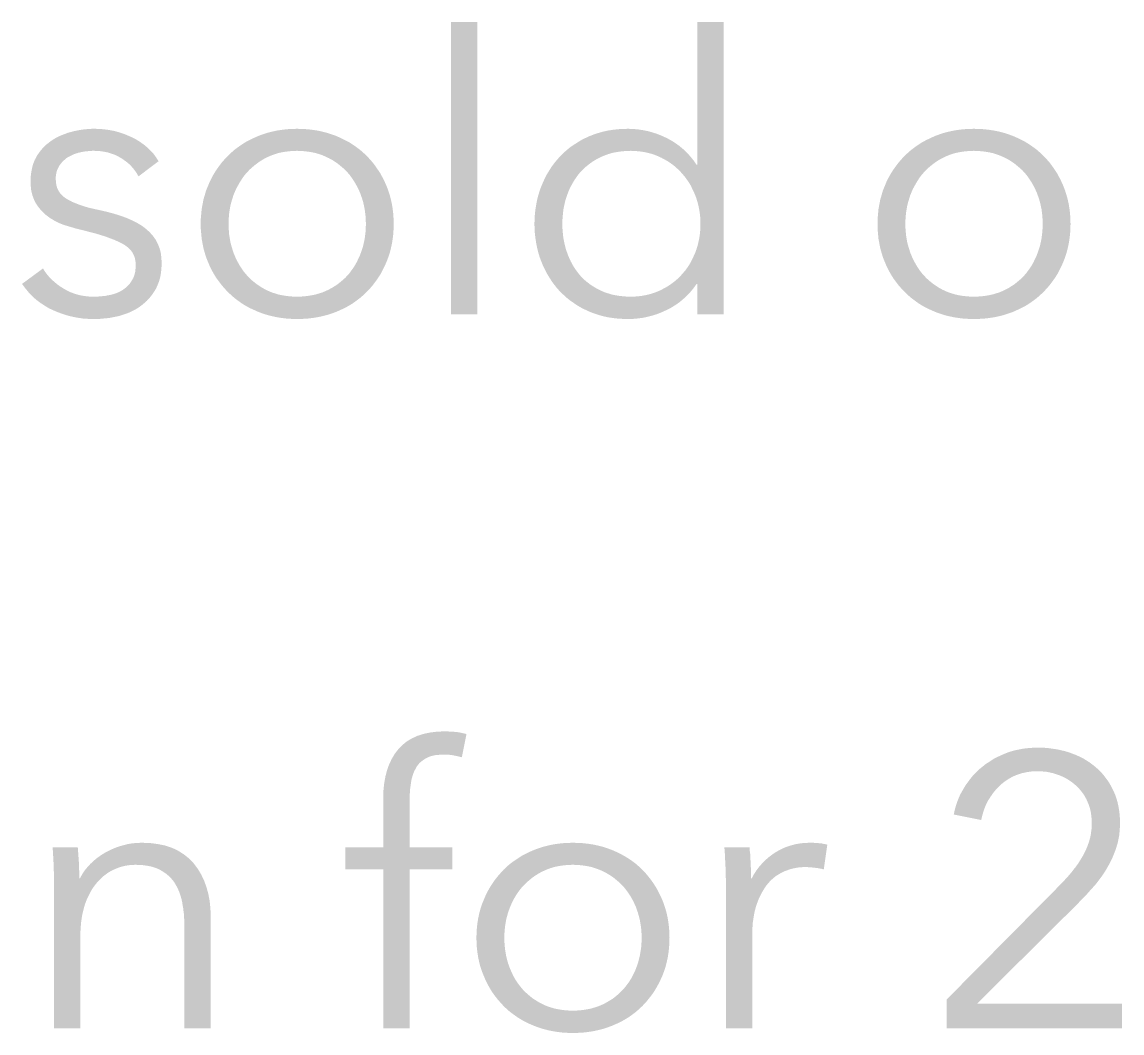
# Model space of a CAD drawing. Header units: millimetres. Extents: x 4 to 66.9, y 4 to 45.8.
# Drawn here: x 44.24 to 51.64, y 18.17 to 24.97 of the extents above; entities that cross this region are included whole.
import ezdxf

# ---------------------------------------------------------------- set-up
doc = ezdxf.new("R2010")
doc.units = ezdxf.units.MM
doc.layers.add('RASTER', color=7, linetype='Continuous')

msp = doc.modelspace()

# ---------------------------------------------------------------- hatches: boundary and pattern name
at = {"layer": 'RASTER'}
for points in [[(47.305, 23), (47.128, 23), (47.128, 24.966), (47.305, 24.966)], [(45.027, 23.928), (45.017, 23.947), (45.005, 23.964), (44.992, 23.981), (44.978, 23.997), (44.963, 24.012), (44.946, 24.026), (44.928, 24.039), (44.909, 24.052), (44.889, 24.063), (44.868, 24.073), (44.846, 24.081), (44.824, 24.088), (44.801, 24.093), (44.777, 24.097), (44.753, 24.099), (44.728, 24.1), (44.716, 24.1), (44.705, 24.099), (44.693, 24.098), (44.681, 24.097), (44.67, 24.096), (44.658, 24.094), (44.646, 24.092), (44.634, 24.089), (44.623, 24.087), (44.612, 24.083), (44.601, 24.08), (44.59, 24.076), (44.58, 24.071), (44.57, 24.066), (44.56, 24.061), (44.551, 24.056), (44.542, 24.05), (44.534, 24.043), (44.526, 24.036), (44.518, 24.029), (44.511, 24.021), (44.505, 24.013), (44.498, 24.005), (44.493, 23.996), (44.488, 23.986), (44.483, 23.977), (44.479, 23.967), (44.476, 23.956), (44.474, 23.945), (44.472, 23.934), (44.471, 23.922), (44.471, 23.91), (44.472, 23.889), (44.475, 23.87), (44.48, 23.851), (44.488, 23.834), (44.498, 23.818), (44.51, 23.804), (44.524, 23.791), (44.541, 23.779), (44.56, 23.768), (44.581, 23.757), (44.605, 23.747), (44.631, 23.737), (44.66, 23.727), (44.691, 23.718), (44.725, 23.71), (44.762, 23.702), (44.814, 23.69), (44.863, 23.677), (44.908, 23.663), (44.949, 23.648), (44.987, 23.631), (45.022, 23.613), (45.053, 23.594), (45.08, 23.573), (45.104, 23.551), (45.125, 23.527), (45.143, 23.502), (45.157, 23.474), (45.169, 23.445), (45.177, 23.414), (45.181, 23.381), (45.183, 23.346), (45.182, 23.32), (45.18, 23.296), (45.177, 23.272), (45.173, 23.25), (45.167, 23.228), (45.16, 23.208), (45.152, 23.189), (45.143, 23.17), (45.132, 23.153), (45.121, 23.136), (45.109, 23.12), (45.096, 23.105), (45.083, 23.091), (45.068, 23.078), (45.053, 23.065), (45.037, 23.053), (45.021, 23.042), (45.004, 23.032), (44.986, 23.023), (44.968, 23.014), (44.95, 23.007), (44.93, 23), (44.911, 22.994), (44.891, 22.988), (44.87, 22.984), (44.849, 22.98), (44.829, 22.976), (44.808, 22.974), (44.788, 22.972), (44.767, 22.97), (44.746, 22.969), (44.725, 22.969), (44.691, 22.97), (44.657, 22.972), (44.623, 22.977), (44.59, 22.983), (44.556, 22.991), (44.523, 23.001), (44.49, 23.013), (44.458, 23.026), (44.426, 23.041), (44.396, 23.059), (44.367, 23.078), (44.339, 23.099), (44.313, 23.123), (44.289, 23.148), (44.266, 23.176), (44.244, 23.205), (44.385, 23.309), (44.397, 23.29), (44.411, 23.271), (44.426, 23.253), (44.443, 23.235), (44.461, 23.219), (44.48, 23.203), (44.501, 23.188), (44.523, 23.174), (44.546, 23.161), (44.569, 23.15), (44.593, 23.141), (44.618, 23.133), (44.643, 23.127), (44.669, 23.123), (44.696, 23.12), (44.723, 23.12), (44.737, 23.12), (44.751, 23.12), (44.765, 23.121), (44.779, 23.122), (44.792, 23.124), (44.806, 23.125), (44.819, 23.128), (44.832, 23.13), (44.845, 23.133), (44.857, 23.136), (44.869, 23.14), (44.881, 23.144), (44.892, 23.149), (44.903, 23.154), (44.913, 23.16), (44.923, 23.166), (44.933, 23.173), (44.942, 23.18), (44.95, 23.188), (44.958, 23.196), (44.966, 23.204), (44.973, 23.213), (44.979, 23.223), (44.985, 23.233), (44.991, 23.243), (44.996, 23.254), (45, 23.266), (45.003, 23.278), (45.006, 23.291), (45.007, 23.304), (45.008, 23.318), (45.009, 23.333), (45.007, 23.356), (45.003, 23.378), (44.996, 23.398), (44.986, 23.417), (44.973, 23.434), (44.957, 23.45), (44.938, 23.464), (44.917, 23.477), (44.892, 23.489), (44.865, 23.501), (44.836, 23.512), (44.804, 23.524), (44.769, 23.535), (44.732, 23.546), (44.692, 23.556), (44.65, 23.567), (44.636, 23.57), (44.622, 23.574), (44.608, 23.577), (44.594, 23.581), (44.579, 23.586), (44.564, 23.59), (44.549, 23.595), (44.534, 23.599), (44.519, 23.604), (44.504, 23.61), (44.49, 23.616), (44.475, 23.623), (44.461, 23.631), (44.448, 23.639), (44.434, 23.647), (44.421, 23.657), (44.408, 23.666), (44.396, 23.677), (44.385, 23.688), (44.374, 23.699), (44.363, 23.711), (44.353, 23.724), (44.344, 23.737), (44.335, 23.751), (44.327, 23.766), (44.321, 23.782), (44.315, 23.798), (44.31, 23.816), (44.306, 23.834), (44.304, 23.853), (44.302, 23.873), (44.302, 23.894), (44.302, 23.917), (44.304, 23.939), (44.307, 23.961), (44.311, 23.981), (44.316, 24.001), (44.322, 24.019), (44.329, 24.037), (44.338, 24.054), (44.347, 24.071), (44.358, 24.086), (44.369, 24.101), (44.381, 24.115), (44.393, 24.128), (44.406, 24.141), (44.421, 24.152), (44.436, 24.164), (44.451, 24.174), (44.467, 24.184), (44.484, 24.193), (44.501, 24.201), (44.518, 24.208), (44.537, 24.215), (44.555, 24.222), (44.575, 24.227), (44.594, 24.232), (44.614, 24.236), (44.634, 24.24), (44.654, 24.243), (44.674, 24.245), (44.695, 24.247), (44.715, 24.248), (44.736, 24.248), (44.768, 24.247), (44.799, 24.244), (44.83, 24.24), (44.861, 24.234), (44.892, 24.226), (44.923, 24.216), (44.953, 24.204), (44.983, 24.191), (45.012, 24.176), (45.039, 24.159), (45.064, 24.141), (45.087, 24.122), (45.109, 24.101), (45.129, 24.079), (45.146, 24.055), (45.162, 24.03)], [(47.136, 19.269), (46.85, 19.269), (46.85, 18.2), (46.673, 18.2), (46.673, 19.269), (46.418, 19.269), (46.418, 19.417), (46.673, 19.417), (46.673, 19.75), (46.674, 19.8), (46.679, 19.848), (46.687, 19.893), (46.698, 19.935), (46.712, 19.975), (46.73, 20.012), (46.75, 20.046), (46.774, 20.077), (46.801, 20.105), (46.832, 20.13), (46.866, 20.15), (46.903, 20.167), (46.944, 20.18), (46.988, 20.189), (47.035, 20.195), (47.086, 20.197), (47.095, 20.197), (47.103, 20.197), (47.112, 20.196), (47.121, 20.196), (47.13, 20.195), (47.14, 20.195), (47.149, 20.194), (47.159, 20.193), (47.169, 20.192), (47.178, 20.191), (47.188, 20.189), (47.197, 20.187), (47.206, 20.185), (47.215, 20.183), (47.223, 20.181), (47.232, 20.179), (47.201, 20.023), (47.193, 20.025), (47.186, 20.026), (47.179, 20.028), (47.172, 20.03), (47.165, 20.031), (47.158, 20.033), (47.151, 20.034), (47.143, 20.036), (47.136, 20.037), (47.129, 20.038), (47.121, 20.039), (47.113, 20.04), (47.105, 20.04), (47.096, 20.04), (47.087, 20.041), (47.078, 20.041), (47.061, 20.04), (47.045, 20.039), (47.029, 20.038), (47.014, 20.035), (47, 20.032), (46.987, 20.028), (46.974, 20.023), (46.963, 20.017), (46.952, 20.011), (46.941, 20.004), (46.932, 19.997), (46.922, 19.989), (46.914, 19.981), (46.906, 19.971), (46.899, 19.962), (46.893, 19.951), (46.887, 19.94), (46.881, 19.929), (46.876, 19.917), (46.872, 19.905), (46.868, 19.892), (46.864, 19.879), (46.861, 19.865), (46.859, 19.851), (46.857, 19.837), (46.855, 19.822), (46.853, 19.807), (46.852, 19.792), (46.851, 19.776), (46.85, 19.761), (46.85, 19.745), (46.85, 19.729), (46.85, 19.417), (47.136, 19.417)], [(51.639, 18.2), (50.461, 18.2), (50.461, 18.395), (51.215, 19.157), (51.225, 19.167), (51.236, 19.178), (51.246, 19.189), (51.256, 19.2), (51.266, 19.211), (51.277, 19.223), (51.287, 19.235), (51.297, 19.246), (51.307, 19.259), (51.316, 19.271), (51.326, 19.283), (51.335, 19.296), (51.344, 19.308), (51.352, 19.321), (51.36, 19.334), (51.368, 19.347), (51.376, 19.36), (51.383, 19.373), (51.39, 19.387), (51.396, 19.4), (51.402, 19.414), (51.408, 19.428), (51.413, 19.443), (51.418, 19.457), (51.422, 19.472), (51.426, 19.487), (51.429, 19.502), (51.431, 19.517), (51.433, 19.532), (51.435, 19.547), (51.436, 19.562), (51.436, 19.578), (51.436, 19.598), (51.434, 19.617), (51.432, 19.636), (51.429, 19.655), (51.425, 19.673), (51.42, 19.69), (51.414, 19.707), (51.407, 19.724), (51.4, 19.74), (51.392, 19.755), (51.383, 19.77), (51.373, 19.784), (51.363, 19.797), (51.352, 19.81), (51.34, 19.822), (51.328, 19.834), (51.315, 19.845), (51.302, 19.856), (51.288, 19.865), (51.274, 19.874), (51.259, 19.883), (51.243, 19.891), (51.227, 19.898), (51.211, 19.904), (51.194, 19.91), (51.178, 19.915), (51.16, 19.919), (51.143, 19.923), (51.126, 19.926), (51.108, 19.927), (51.09, 19.929), (51.072, 19.929), (51.036, 19.928), (51.001, 19.923), (50.967, 19.916), (50.936, 19.906), (50.905, 19.893), (50.876, 19.877), (50.848, 19.858), (50.822, 19.837), (50.798, 19.813), (50.776, 19.787), (50.757, 19.76), (50.739, 19.732), (50.724, 19.702), (50.711, 19.67), (50.701, 19.636), (50.692, 19.601), (50.508, 19.638), (50.513, 19.662), (50.519, 19.685), (50.526, 19.708), (50.534, 19.731), (50.543, 19.753), (50.553, 19.775), (50.565, 19.796), (50.577, 19.817), (50.59, 19.838), (50.604, 19.857), (50.618, 19.876), (50.633, 19.895), (50.649, 19.912), (50.666, 19.929), (50.683, 19.945), (50.702, 19.96), (50.72, 19.975), (50.74, 19.988), (50.76, 20.001), (50.78, 20.014), (50.802, 20.025), (50.824, 20.035), (50.846, 20.045), (50.869, 20.054), (50.893, 20.062), (50.917, 20.069), (50.942, 20.074), (50.967, 20.079), (50.992, 20.083), (51.018, 20.085), (51.045, 20.087), (51.072, 20.088), (51.1, 20.087), (51.127, 20.086), (51.154, 20.083), (51.181, 20.079), (51.207, 20.075), (51.233, 20.069), (51.259, 20.063), (51.284, 20.055), (51.309, 20.046), (51.332, 20.037), (51.356, 20.026), (51.378, 20.015), (51.399, 20.002), (51.42, 19.989), (51.44, 19.974), (51.459, 19.959), (51.478, 19.942), (51.495, 19.925), (51.512, 19.907), (51.527, 19.887), (51.542, 19.867), (51.556, 19.846), (51.568, 19.824), (51.58, 19.8), (51.591, 19.776), (51.6, 19.751), (51.608, 19.725), (51.614, 19.698), (51.619, 19.67), (51.623, 19.641), (51.625, 19.611), (51.626, 19.581), (51.625, 19.559), (51.624, 19.537), (51.622, 19.516), (51.62, 19.495), (51.616, 19.475), (51.612, 19.455), (51.607, 19.436), (51.601, 19.417), (51.595, 19.398), (51.588, 19.38), (51.58, 19.361), (51.573, 19.343), (51.564, 19.326), (51.555, 19.308), (51.546, 19.291), (51.536, 19.274), (51.526, 19.257), (51.515, 19.24), (51.504, 19.224), (51.492, 19.208), (51.48, 19.192), (51.468, 19.176), (51.455, 19.16), (51.441, 19.145), (51.427, 19.13), (51.414, 19.115), (51.4, 19.099), (51.385, 19.084), (51.371, 19.069), (51.356, 19.054), (51.342, 19.039), (51.327, 19.024), (50.664, 18.366), (51.639, 18.366)], [(44.619, 19.417), (44.62, 19.404), (44.621, 19.391), (44.622, 19.378), (44.623, 19.365), (44.624, 19.351), (44.625, 19.337), (44.626, 19.322), (44.627, 19.308), (44.627, 19.293), (44.628, 19.279), (44.628, 19.266), (44.629, 19.253), (44.629, 19.241), (44.629, 19.23), (44.629, 19.219), (44.629, 19.209), (44.634, 19.209), (44.648, 19.235), (44.664, 19.26), (44.683, 19.283), (44.703, 19.305), (44.725, 19.326), (44.749, 19.346), (44.775, 19.364), (44.803, 19.382), (44.833, 19.397), (44.863, 19.411), (44.893, 19.422), (44.924, 19.431), (44.955, 19.439), (44.986, 19.444), (45.018, 19.447), (45.05, 19.448), (45.106, 19.446), (45.159, 19.439), (45.208, 19.429), (45.253, 19.414), (45.294, 19.394), (45.332, 19.37), (45.367, 19.342), (45.398, 19.31), (45.425, 19.274), (45.448, 19.236), (45.468, 19.194), (45.484, 19.15), (45.497, 19.103), (45.506, 19.054), (45.511, 19.001), (45.513, 18.946), (45.513, 18.2), (45.336, 18.2), (45.336, 18.873), (45.336, 18.897), (45.335, 18.92), (45.334, 18.943), (45.333, 18.965), (45.33, 18.987), (45.328, 19.007), (45.324, 19.028), (45.321, 19.048), (45.317, 19.067), (45.312, 19.085), (45.306, 19.103), (45.3, 19.12), (45.293, 19.136), (45.285, 19.152), (45.277, 19.167), (45.268, 19.182), (45.258, 19.195), (45.247, 19.208), (45.236, 19.22), (45.223, 19.231), (45.21, 19.242), (45.196, 19.251), (45.182, 19.26), (45.166, 19.269), (45.15, 19.276), (45.132, 19.282), (45.114, 19.288), (45.094, 19.292), (45.074, 19.295), (45.052, 19.298), (45.03, 19.299), (45.006, 19.3), (44.989, 19.299), (44.971, 19.298), (44.954, 19.296), (44.937, 19.293), (44.92, 19.289), (44.903, 19.284), (44.886, 19.278), (44.87, 19.271), (44.853, 19.264), (44.837, 19.255), (44.822, 19.246), (44.807, 19.235), (44.792, 19.224), (44.778, 19.211), (44.765, 19.198), (44.751, 19.184), (44.739, 19.169), (44.727, 19.153), (44.715, 19.136), (44.705, 19.118), (44.695, 19.099), (44.685, 19.079), (44.676, 19.058), (44.668, 19.036), (44.661, 19.013), (44.655, 18.989), (44.649, 18.964), (44.645, 18.938), (44.641, 18.911), (44.639, 18.883), (44.637, 18.854), (44.637, 18.824), (44.637, 18.2), (44.46, 18.2), (44.46, 19.149), (44.46, 19.162), (44.46, 19.175), (44.46, 19.19), (44.46, 19.206), (44.459, 19.222), (44.459, 19.239), (44.458, 19.257), (44.458, 19.276), (44.457, 19.296), (44.456, 19.314), (44.455, 19.333), (44.454, 19.351), (44.453, 19.368), (44.452, 19.385), (44.451, 19.401), (44.45, 19.417)], [(48.976, 19.149), (48.976, 19.162), (48.976, 19.175), (48.976, 19.19), (48.976, 19.206), (48.975, 19.222), (48.975, 19.239), (48.974, 19.257), (48.974, 19.276), (48.973, 19.296), (48.972, 19.314), (48.971, 19.333), (48.971, 19.351), (48.97, 19.368), (48.968, 19.385), (48.967, 19.401), (48.966, 19.417), (49.135, 19.417), (49.136, 19.404), (49.137, 19.391), (49.139, 19.378), (49.14, 19.365), (49.14, 19.351), (49.141, 19.337), (49.142, 19.322), (49.143, 19.308), (49.143, 19.293), (49.144, 19.279), (49.144, 19.266), (49.145, 19.253), (49.145, 19.241), (49.145, 19.23), (49.145, 19.219), (49.145, 19.209), (49.151, 19.209), (49.164, 19.235), (49.18, 19.26), (49.197, 19.283), (49.216, 19.305), (49.236, 19.326), (49.258, 19.346), (49.281, 19.364), (49.307, 19.382), (49.333, 19.397), (49.36, 19.411), (49.388, 19.422), (49.417, 19.431), (49.447, 19.439), (49.477, 19.444), (49.509, 19.447), (49.541, 19.448), (49.549, 19.448), (49.557, 19.448), (49.565, 19.448), (49.573, 19.447), (49.58, 19.447), (49.588, 19.447), (49.595, 19.446), (49.602, 19.445), (49.609, 19.445), (49.615, 19.444), (49.622, 19.443), (49.629, 19.441), (49.636, 19.44), (49.643, 19.439), (49.65, 19.437), (49.658, 19.435), (49.634, 19.269), (49.63, 19.27), (49.625, 19.271), (49.62, 19.273), (49.613, 19.274), (49.607, 19.275), (49.599, 19.276), (49.591, 19.278), (49.582, 19.279), (49.573, 19.28), (49.564, 19.281), (49.555, 19.282), (49.546, 19.283), (49.537, 19.283), (49.528, 19.284), (49.519, 19.284), (49.509, 19.284), (49.492, 19.284), (49.475, 19.283), (49.457, 19.281), (49.441, 19.278), (49.424, 19.274), (49.407, 19.27), (49.391, 19.264), (49.374, 19.258), (49.358, 19.251), (49.343, 19.243), (49.328, 19.234), (49.313, 19.225), (49.3, 19.214), (49.286, 19.202), (49.273, 19.19), (49.261, 19.176), (49.249, 19.162), (49.238, 19.146), (49.228, 19.13), (49.218, 19.113), (49.208, 19.094), (49.199, 19.075), (49.191, 19.055), (49.183, 19.033), (49.176, 19.011), (49.17, 18.988), (49.165, 18.963), (49.161, 18.937), (49.157, 18.911), (49.155, 18.883), (49.154, 18.854), (49.153, 18.824), (49.153, 18.2), (48.976, 18.2), (48.976, 19.149)]]:
    msp.add_hatch(color=7, dxfattribs=at).paths.add_polyline_path(points)
h = msp.add_hatch(color=7, dxfattribs=at)
h.paths.add_polyline_path([(48.779, 23.205), (48.759, 23.177), (48.737, 23.15), (48.714, 23.126), (48.689, 23.103), (48.663, 23.081), (48.635, 23.062), (48.606, 23.044), (48.576, 23.029), (48.545, 23.015), (48.513, 23.002), (48.481, 22.992), (48.449, 22.984), (48.417, 22.977), (48.384, 22.973), (48.352, 22.97), (48.319, 22.969), (48.283, 22.97), (48.249, 22.972), (48.215, 22.976), (48.182, 22.981), (48.151, 22.988), (48.119, 22.997), (48.089, 23.007), (48.06, 23.018), (48.032, 23.031), (48.004, 23.045), (47.978, 23.06), (47.953, 23.077), (47.928, 23.094), (47.905, 23.113), (47.883, 23.133), (47.862, 23.153), (47.842, 23.175), (47.824, 23.198), (47.806, 23.222), (47.79, 23.247), (47.774, 23.273), (47.76, 23.3), (47.747, 23.327), (47.735, 23.356), (47.724, 23.386), (47.715, 23.416), (47.707, 23.447), (47.701, 23.478), (47.696, 23.51), (47.692, 23.542), (47.69, 23.575), (47.689, 23.608), (47.69, 23.642), (47.692, 23.675), (47.696, 23.707), (47.701, 23.739), (47.707, 23.77), (47.715, 23.801), (47.724, 23.831), (47.735, 23.861), (47.747, 23.889), (47.76, 23.917), (47.774, 23.944), (47.79, 23.97), (47.806, 23.995), (47.824, 24.019), (47.842, 24.041), (47.862, 24.063), (47.883, 24.084), (47.905, 24.104), (47.928, 24.123), (47.953, 24.14), (47.978, 24.156), (48.004, 24.172), (48.032, 24.186), (48.06, 24.199), (48.089, 24.21), (48.119, 24.22), (48.151, 24.229), (48.182, 24.236), (48.215, 24.241), (48.249, 24.245), (48.283, 24.247), (48.319, 24.248), (48.352, 24.247), (48.384, 24.244), (48.417, 24.239), (48.449, 24.233), (48.481, 24.224), (48.513, 24.214), (48.545, 24.201), (48.576, 24.187), (48.606, 24.171), (48.635, 24.153), (48.663, 24.133), (48.689, 24.111), (48.714, 24.088), (48.737, 24.062), (48.759, 24.035), (48.779, 24.006), (48.784, 24.006), (48.784, 24.966), (48.961, 24.966), (48.961, 23), (48.784, 23), (48.784, 23.205)])
h.paths.add_polyline_path([(47.877, 23.608), (47.877, 23.583), (47.879, 23.558), (47.881, 23.534), (47.884, 23.51), (47.889, 23.486), (47.894, 23.463), (47.9, 23.44), (47.908, 23.417), (47.916, 23.395), (47.925, 23.374), (47.935, 23.353), (47.946, 23.333), (47.957, 23.314), (47.97, 23.296), (47.983, 23.278), (47.997, 23.261), (48.013, 23.245), (48.028, 23.23), (48.045, 23.216), (48.063, 23.202), (48.081, 23.19), (48.101, 23.178), (48.121, 23.167), (48.142, 23.157), (48.164, 23.148), (48.186, 23.141), (48.209, 23.134), (48.233, 23.129), (48.258, 23.125), (48.284, 23.122), (48.31, 23.12), (48.337, 23.12), (48.362, 23.12), (48.387, 23.122), (48.411, 23.125), (48.434, 23.129), (48.457, 23.134), (48.48, 23.141), (48.502, 23.148), (48.524, 23.157), (48.545, 23.167), (48.565, 23.178), (48.585, 23.189), (48.604, 23.202), (48.622, 23.215), (48.64, 23.229), (48.656, 23.244), (48.672, 23.26), (48.687, 23.277), (48.702, 23.294), (48.715, 23.312), (48.728, 23.331), (48.74, 23.351), (48.75, 23.371), (48.76, 23.393), (48.77, 23.415), (48.778, 23.437), (48.785, 23.46), (48.791, 23.484), (48.796, 23.508), (48.8, 23.532), (48.803, 23.557), (48.804, 23.583), (48.805, 23.608), (48.804, 23.634), (48.803, 23.66), (48.8, 23.684), (48.796, 23.709), (48.791, 23.733), (48.785, 23.756), (48.778, 23.779), (48.77, 23.802), (48.76, 23.824), (48.75, 23.845), (48.74, 23.866), (48.728, 23.886), (48.715, 23.905), (48.702, 23.923), (48.687, 23.941), (48.672, 23.958), (48.656, 23.974), (48.64, 23.989), (48.622, 24.004), (48.604, 24.017), (48.585, 24.03), (48.565, 24.041), (48.545, 24.052), (48.524, 24.062), (48.502, 24.071), (48.48, 24.079), (48.457, 24.085), (48.434, 24.09), (48.411, 24.094), (48.387, 24.097), (48.362, 24.099), (48.337, 24.1), (48.31, 24.099), (48.284, 24.097), (48.258, 24.094), (48.233, 24.09), (48.209, 24.085), (48.186, 24.078), (48.164, 24.07), (48.142, 24.061), (48.121, 24.051), (48.101, 24.04), (48.081, 24.028), (48.063, 24.015), (48.045, 24.001), (48.028, 23.987), (48.013, 23.972), (47.997, 23.956), (47.983, 23.939), (47.97, 23.921), (47.957, 23.902), (47.946, 23.883), (47.935, 23.863), (47.925, 23.843), (47.916, 23.822), (47.908, 23.8), (47.9, 23.777), (47.894, 23.754), (47.889, 23.731), (47.884, 23.707), (47.881, 23.683), (47.879, 23.658), (47.877, 23.634), (47.877, 23.608)], flags=0)
h = msp.add_hatch(color=7, dxfattribs=at)
h.paths.add_polyline_path([(46.743, 23.608), (46.742, 23.574), (46.74, 23.541), (46.736, 23.508), (46.731, 23.476), (46.724, 23.444), (46.716, 23.413), (46.706, 23.383), (46.695, 23.354), (46.682, 23.325), (46.668, 23.297), (46.654, 23.27), (46.637, 23.244), (46.62, 23.22), (46.602, 23.196), (46.582, 23.173), (46.561, 23.151), (46.539, 23.13), (46.516, 23.11), (46.492, 23.092), (46.467, 23.074), (46.441, 23.058), (46.413, 23.043), (46.385, 23.03), (46.356, 23.017), (46.325, 23.006), (46.294, 22.996), (46.263, 22.988), (46.23, 22.981), (46.197, 22.976), (46.163, 22.972), (46.128, 22.97), (46.093, 22.969), (46.058, 22.97), (46.024, 22.972), (45.991, 22.976), (45.958, 22.981), (45.926, 22.988), (45.894, 22.996), (45.863, 23.006), (45.833, 23.017), (45.804, 23.03), (45.775, 23.043), (45.748, 23.058), (45.722, 23.074), (45.697, 23.092), (45.673, 23.11), (45.65, 23.13), (45.628, 23.151), (45.607, 23.173), (45.587, 23.196), (45.569, 23.22), (45.551, 23.244), (45.535, 23.27), (45.52, 23.297), (45.506, 23.325), (45.494, 23.354), (45.482, 23.383), (45.473, 23.413), (45.464, 23.444), (45.458, 23.476), (45.452, 23.508), (45.449, 23.541), (45.446, 23.574), (45.446, 23.608), (45.446, 23.643), (45.449, 23.676), (45.452, 23.709), (45.458, 23.741), (45.464, 23.773), (45.473, 23.803), (45.482, 23.834), (45.494, 23.863), (45.506, 23.892), (45.52, 23.92), (45.535, 23.947), (45.551, 23.972), (45.569, 23.997), (45.587, 24.021), (45.607, 24.044), (45.628, 24.066), (45.65, 24.087), (45.673, 24.107), (45.697, 24.125), (45.722, 24.142), (45.748, 24.159), (45.775, 24.173), (45.804, 24.187), (45.833, 24.2), (45.863, 24.211), (45.894, 24.221), (45.926, 24.229), (45.958, 24.236), (45.991, 24.241), (46.024, 24.245), (46.058, 24.247), (46.093, 24.248), (46.128, 24.247), (46.163, 24.245), (46.197, 24.241), (46.23, 24.236), (46.263, 24.229), (46.294, 24.221), (46.325, 24.211), (46.356, 24.2), (46.385, 24.187), (46.413, 24.173), (46.441, 24.159), (46.467, 24.142), (46.492, 24.125), (46.516, 24.107), (46.539, 24.087), (46.561, 24.066), (46.582, 24.044), (46.602, 24.021), (46.62, 23.997), (46.637, 23.972), (46.654, 23.947), (46.668, 23.92), (46.682, 23.892), (46.695, 23.863), (46.706, 23.834), (46.716, 23.803), (46.724, 23.773), (46.731, 23.741), (46.736, 23.709), (46.74, 23.676), (46.742, 23.643), (46.743, 23.608)])
h.paths.add_polyline_path([(46.556, 23.608), (46.555, 23.634), (46.554, 23.658), (46.551, 23.683), (46.548, 23.707), (46.543, 23.731), (46.538, 23.754), (46.531, 23.777), (46.523, 23.8), (46.515, 23.822), (46.505, 23.843), (46.495, 23.863), (46.484, 23.883), (46.472, 23.902), (46.459, 23.921), (46.446, 23.939), (46.431, 23.956), (46.416, 23.972), (46.399, 23.987), (46.382, 24.001), (46.365, 24.015), (46.346, 24.028), (46.327, 24.04), (46.306, 24.051), (46.285, 24.061), (46.264, 24.07), (46.241, 24.078), (46.218, 24.085), (46.194, 24.09), (46.17, 24.094), (46.145, 24.097), (46.119, 24.099), (46.093, 24.1), (46.067, 24.099), (46.041, 24.097), (46.016, 24.094), (45.992, 24.09), (45.968, 24.085), (45.946, 24.078), (45.923, 24.07), (45.902, 24.061), (45.881, 24.051), (45.861, 24.04), (45.842, 24.028), (45.824, 24.015), (45.806, 24.001), (45.789, 23.987), (45.773, 23.972), (45.758, 23.956), (45.743, 23.939), (45.729, 23.921), (45.717, 23.902), (45.705, 23.883), (45.694, 23.863), (45.683, 23.843), (45.674, 23.822), (45.665, 23.8), (45.658, 23.777), (45.651, 23.754), (45.645, 23.731), (45.641, 23.707), (45.637, 23.683), (45.635, 23.658), (45.633, 23.634), (45.633, 23.608), (45.633, 23.583), (45.635, 23.558), (45.637, 23.534), (45.641, 23.51), (45.645, 23.486), (45.651, 23.463), (45.658, 23.44), (45.665, 23.417), (45.674, 23.395), (45.683, 23.374), (45.694, 23.353), (45.705, 23.333), (45.717, 23.314), (45.729, 23.296), (45.743, 23.278), (45.758, 23.261), (45.773, 23.245), (45.789, 23.23), (45.806, 23.216), (45.824, 23.202), (45.842, 23.19), (45.861, 23.178), (45.881, 23.167), (45.902, 23.157), (45.923, 23.148), (45.946, 23.141), (45.968, 23.134), (45.992, 23.129), (46.016, 23.125), (46.041, 23.122), (46.067, 23.12), (46.093, 23.12), (46.119, 23.12), (46.145, 23.122), (46.17, 23.125), (46.194, 23.129), (46.218, 23.134), (46.241, 23.141), (46.264, 23.148), (46.285, 23.157), (46.306, 23.167), (46.327, 23.178), (46.346, 23.19), (46.365, 23.202), (46.382, 23.216), (46.399, 23.23), (46.416, 23.245), (46.431, 23.261), (46.446, 23.278), (46.459, 23.296), (46.472, 23.314), (46.484, 23.333), (46.495, 23.353), (46.505, 23.374), (46.515, 23.395), (46.523, 23.417), (46.531, 23.44), (46.538, 23.463), (46.543, 23.486), (46.548, 23.51), (46.551, 23.534), (46.554, 23.558), (46.555, 23.583), (46.556, 23.608)], flags=0)
h = msp.add_hatch(color=7, dxfattribs=at)
h.paths.add_polyline_path([(51.293, 23.608), (51.292, 23.574), (51.29, 23.541), (51.286, 23.508), (51.281, 23.476), (51.274, 23.444), (51.266, 23.413), (51.256, 23.383), (51.245, 23.354), (51.232, 23.325), (51.218, 23.297), (51.204, 23.27), (51.187, 23.244), (51.17, 23.22), (51.152, 23.196), (51.132, 23.173), (51.111, 23.151), (51.089, 23.13), (51.066, 23.11), (51.042, 23.092), (51.017, 23.074), (50.991, 23.058), (50.963, 23.043), (50.935, 23.03), (50.906, 23.017), (50.875, 23.006), (50.844, 22.996), (50.813, 22.988), (50.78, 22.981), (50.747, 22.976), (50.713, 22.972), (50.678, 22.97), (50.643, 22.969), (50.608, 22.97), (50.574, 22.972), (50.541, 22.976), (50.508, 22.981), (50.476, 22.988), (50.444, 22.996), (50.413, 23.006), (50.383, 23.017), (50.354, 23.03), (50.325, 23.043), (50.298, 23.058), (50.272, 23.074), (50.247, 23.092), (50.223, 23.11), (50.2, 23.13), (50.178, 23.151), (50.157, 23.173), (50.137, 23.196), (50.119, 23.22), (50.101, 23.244), (50.085, 23.27), (50.07, 23.297), (50.056, 23.325), (50.044, 23.354), (50.032, 23.383), (50.023, 23.413), (50.014, 23.444), (50.008, 23.476), (50.002, 23.508), (49.999, 23.541), (49.996, 23.574), (49.996, 23.608), (49.996, 23.643), (49.999, 23.676), (50.002, 23.709), (50.008, 23.741), (50.014, 23.773), (50.023, 23.803), (50.032, 23.834), (50.044, 23.863), (50.056, 23.892), (50.07, 23.92), (50.085, 23.947), (50.101, 23.972), (50.119, 23.997), (50.137, 24.021), (50.157, 24.044), (50.178, 24.066), (50.2, 24.087), (50.223, 24.107), (50.247, 24.125), (50.272, 24.142), (50.298, 24.159), (50.325, 24.173), (50.354, 24.187), (50.383, 24.2), (50.413, 24.211), (50.444, 24.221), (50.476, 24.229), (50.508, 24.236), (50.541, 24.241), (50.574, 24.245), (50.608, 24.247), (50.643, 24.248), (50.678, 24.247), (50.713, 24.245), (50.747, 24.241), (50.78, 24.236), (50.813, 24.229), (50.844, 24.221), (50.875, 24.211), (50.906, 24.2), (50.935, 24.187), (50.963, 24.173), (50.991, 24.159), (51.017, 24.142), (51.042, 24.125), (51.066, 24.107), (51.089, 24.087), (51.111, 24.066), (51.132, 24.044), (51.152, 24.021), (51.17, 23.997), (51.187, 23.972), (51.204, 23.947), (51.218, 23.92), (51.232, 23.892), (51.245, 23.863), (51.256, 23.834), (51.266, 23.803), (51.274, 23.773), (51.281, 23.741), (51.286, 23.709), (51.29, 23.676), (51.292, 23.643), (51.293, 23.608)])
h.paths.add_polyline_path([(51.106, 23.608), (51.105, 23.634), (51.104, 23.658), (51.101, 23.683), (51.098, 23.707), (51.093, 23.731), (51.088, 23.754), (51.081, 23.777), (51.073, 23.8), (51.065, 23.822), (51.055, 23.843), (51.045, 23.863), (51.034, 23.883), (51.022, 23.902), (51.009, 23.921), (50.996, 23.939), (50.981, 23.956), (50.966, 23.972), (50.949, 23.987), (50.932, 24.001), (50.915, 24.015), (50.896, 24.028), (50.877, 24.04), (50.856, 24.051), (50.835, 24.061), (50.814, 24.07), (50.791, 24.078), (50.768, 24.085), (50.744, 24.09), (50.72, 24.094), (50.695, 24.097), (50.669, 24.099), (50.643, 24.1), (50.617, 24.099), (50.591, 24.097), (50.566, 24.094), (50.542, 24.09), (50.518, 24.085), (50.496, 24.078), (50.473, 24.07), (50.452, 24.061), (50.431, 24.051), (50.411, 24.04), (50.392, 24.028), (50.374, 24.015), (50.356, 24.001), (50.339, 23.987), (50.323, 23.972), (50.308, 23.956), (50.293, 23.939), (50.279, 23.921), (50.267, 23.902), (50.255, 23.883), (50.244, 23.863), (50.233, 23.843), (50.224, 23.822), (50.215, 23.8), (50.208, 23.777), (50.201, 23.754), (50.195, 23.731), (50.191, 23.707), (50.187, 23.683), (50.185, 23.658), (50.183, 23.634), (50.183, 23.608), (50.183, 23.583), (50.185, 23.558), (50.187, 23.534), (50.191, 23.51), (50.195, 23.486), (50.201, 23.463), (50.208, 23.44), (50.215, 23.417), (50.224, 23.395), (50.233, 23.374), (50.244, 23.353), (50.255, 23.333), (50.267, 23.314), (50.279, 23.296), (50.293, 23.278), (50.308, 23.261), (50.323, 23.245), (50.339, 23.23), (50.356, 23.216), (50.374, 23.202), (50.392, 23.19), (50.411, 23.178), (50.431, 23.167), (50.452, 23.157), (50.473, 23.148), (50.496, 23.141), (50.518, 23.134), (50.542, 23.129), (50.566, 23.125), (50.591, 23.122), (50.617, 23.12), (50.643, 23.12), (50.669, 23.12), (50.695, 23.122), (50.72, 23.125), (50.744, 23.129), (50.768, 23.134), (50.791, 23.141), (50.814, 23.148), (50.835, 23.157), (50.856, 23.167), (50.877, 23.178), (50.896, 23.19), (50.915, 23.202), (50.932, 23.216), (50.949, 23.23), (50.966, 23.245), (50.981, 23.261), (50.996, 23.278), (51.009, 23.296), (51.022, 23.314), (51.034, 23.333), (51.045, 23.353), (51.055, 23.374), (51.065, 23.395), (51.073, 23.417), (51.081, 23.44), (51.088, 23.463), (51.093, 23.486), (51.098, 23.51), (51.101, 23.534), (51.104, 23.558), (51.105, 23.583), (51.106, 23.608)], flags=0)
h = msp.add_hatch(color=7, dxfattribs=at)
h.paths.add_polyline_path([(48.597, 18.808), (48.596, 18.774), (48.594, 18.741), (48.59, 18.708), (48.585, 18.676), (48.578, 18.644), (48.57, 18.613), (48.56, 18.583), (48.549, 18.554), (48.536, 18.525), (48.522, 18.497), (48.507, 18.47), (48.491, 18.444), (48.474, 18.42), (48.455, 18.396), (48.436, 18.373), (48.415, 18.351), (48.393, 18.33), (48.37, 18.31), (48.346, 18.292), (48.321, 18.274), (48.294, 18.258), (48.267, 18.243), (48.239, 18.23), (48.209, 18.217), (48.179, 18.206), (48.148, 18.196), (48.116, 18.188), (48.084, 18.181), (48.051, 18.176), (48.017, 18.172), (47.982, 18.17), (47.947, 18.169), (47.912, 18.17), (47.878, 18.172), (47.844, 18.176), (47.812, 18.181), (47.779, 18.188), (47.748, 18.196), (47.717, 18.206), (47.687, 18.217), (47.657, 18.23), (47.629, 18.243), (47.602, 18.258), (47.576, 18.274), (47.551, 18.292), (47.526, 18.31), (47.503, 18.33), (47.481, 18.351), (47.461, 18.373), (47.441, 18.396), (47.422, 18.42), (47.405, 18.444), (47.389, 18.47), (47.374, 18.497), (47.36, 18.525), (47.348, 18.554), (47.336, 18.583), (47.326, 18.613), (47.318, 18.644), (47.311, 18.676), (47.306, 18.708), (47.302, 18.741), (47.3, 18.774), (47.299, 18.808), (47.3, 18.843), (47.302, 18.876), (47.306, 18.909), (47.311, 18.941), (47.318, 18.973), (47.326, 19.003), (47.336, 19.034), (47.348, 19.063), (47.36, 19.092), (47.374, 19.12), (47.389, 19.147), (47.405, 19.172), (47.422, 19.197), (47.441, 19.221), (47.461, 19.244), (47.481, 19.266), (47.503, 19.287), (47.526, 19.307), (47.551, 19.325), (47.576, 19.342), (47.602, 19.359), (47.629, 19.373), (47.657, 19.387), (47.687, 19.4), (47.717, 19.411), (47.748, 19.421), (47.779, 19.429), (47.812, 19.436), (47.844, 19.441), (47.878, 19.445), (47.912, 19.447), (47.947, 19.448), (47.982, 19.447), (48.017, 19.445), (48.051, 19.441), (48.084, 19.436), (48.116, 19.429), (48.148, 19.421), (48.179, 19.411), (48.209, 19.4), (48.239, 19.387), (48.267, 19.373), (48.294, 19.359), (48.321, 19.342), (48.346, 19.325), (48.37, 19.307), (48.393, 19.287), (48.415, 19.266), (48.436, 19.244), (48.455, 19.221), (48.474, 19.197), (48.491, 19.172), (48.507, 19.147), (48.522, 19.12), (48.536, 19.092), (48.549, 19.063), (48.56, 19.034), (48.57, 19.003), (48.578, 18.973), (48.585, 18.941), (48.59, 18.909), (48.594, 18.876), (48.596, 18.843), (48.597, 18.808)])
h.paths.add_polyline_path([(48.41, 18.808), (48.409, 18.834), (48.408, 18.858), (48.405, 18.883), (48.401, 18.907), (48.397, 18.931), (48.391, 18.954), (48.385, 18.977), (48.377, 18.999), (48.369, 19.022), (48.359, 19.043), (48.349, 19.063), (48.338, 19.083), (48.326, 19.102), (48.313, 19.121), (48.299, 19.139), (48.285, 19.156), (48.269, 19.172), (48.253, 19.187), (48.236, 19.201), (48.219, 19.215), (48.2, 19.228), (48.18, 19.24), (48.16, 19.251), (48.139, 19.261), (48.117, 19.27), (48.095, 19.278), (48.072, 19.285), (48.048, 19.29), (48.024, 19.294), (47.999, 19.297), (47.973, 19.299), (47.947, 19.3), (47.92, 19.299), (47.895, 19.297), (47.87, 19.294), (47.846, 19.29), (47.822, 19.285), (47.799, 19.278), (47.777, 19.27), (47.756, 19.261), (47.735, 19.251), (47.715, 19.24), (47.696, 19.228), (47.677, 19.215), (47.66, 19.201), (47.643, 19.187), (47.627, 19.172), (47.611, 19.156), (47.597, 19.139), (47.583, 19.121), (47.57, 19.102), (47.558, 19.083), (47.547, 19.063), (47.537, 19.043), (47.528, 19.022), (47.519, 18.999), (47.511, 18.977), (47.505, 18.954), (47.499, 18.931), (47.495, 18.907), (47.491, 18.883), (47.489, 18.858), (47.487, 18.834), (47.487, 18.808), (47.487, 18.783), (47.489, 18.758), (47.491, 18.734), (47.495, 18.71), (47.499, 18.686), (47.505, 18.663), (47.511, 18.64), (47.519, 18.617), (47.528, 18.595), (47.537, 18.574), (47.547, 18.553), (47.558, 18.533), (47.57, 18.514), (47.583, 18.496), (47.597, 18.478), (47.611, 18.461), (47.627, 18.445), (47.643, 18.43), (47.66, 18.416), (47.677, 18.402), (47.696, 18.39), (47.715, 18.378), (47.735, 18.367), (47.756, 18.357), (47.777, 18.348), (47.799, 18.341), (47.822, 18.334), (47.846, 18.329), (47.87, 18.325), (47.895, 18.322), (47.92, 18.32), (47.947, 18.32), (47.973, 18.32), (47.999, 18.322), (48.024, 18.325), (48.048, 18.329), (48.072, 18.334), (48.095, 18.341), (48.117, 18.348), (48.139, 18.357), (48.16, 18.367), (48.18, 18.378), (48.2, 18.39), (48.219, 18.402), (48.236, 18.416), (48.253, 18.43), (48.269, 18.445), (48.285, 18.461), (48.299, 18.478), (48.313, 18.496), (48.326, 18.514), (48.338, 18.533), (48.349, 18.553), (48.359, 18.574), (48.369, 18.595), (48.377, 18.617), (48.385, 18.64), (48.391, 18.663), (48.397, 18.686), (48.401, 18.71), (48.405, 18.734), (48.408, 18.758), (48.409, 18.783), (48.41, 18.808)], flags=0)

doc.saveas('drawing.dxf')
